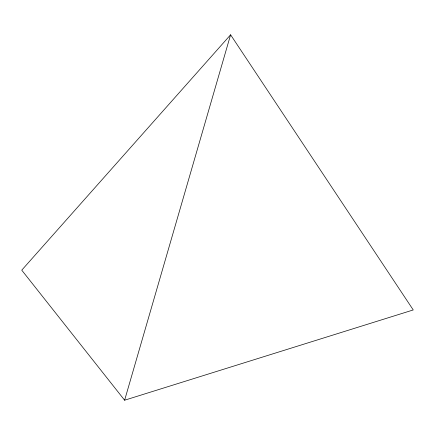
<?xml version="1.0" encoding="UTF-8"?>
<svg xmlns="http://www.w3.org/2000/svg" width="435" height="435" viewBox="0 0 435 435"><rect width="100%" height="100%" fill="white"/><g stroke="black" fill="none" stroke-linecap="round" stroke-linejoin="round"><path stroke-width="0.65" d="M124.622 400.211L230.599 34.789L413.25 309.948L124.622 400.211L21.75 270.168L230.599 34.789"/></g></svg>
